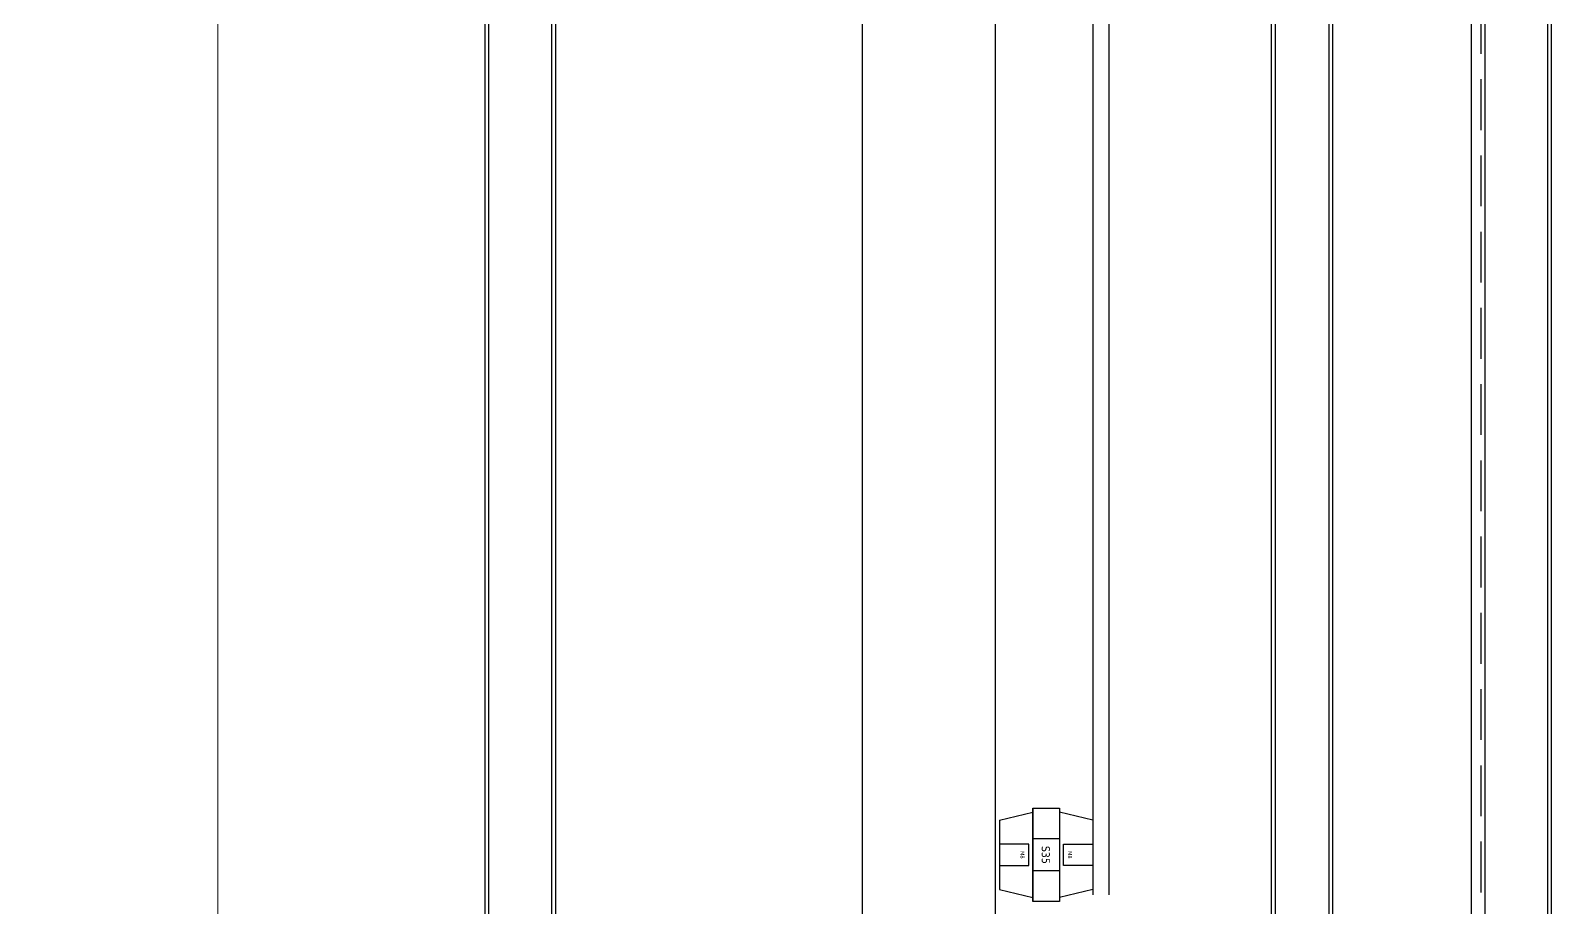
# Model space of a CAD drawing. Header units: millimetres. Extents: x 28713 to 59118, y -54378 to -19615.
# Drawn here: x 38772 to 39342, y -35874 to -35545 of the extents above; entities that cross this region are included whole.
import ezdxf

# ---------------------------------------------------------------- set-up
doc = ezdxf.new("R2010")
doc.units = ezdxf.units.MM
doc.header["$LTSCALE"] = 3
doc.linetypes.add('HIDDEN', pattern=[9.525, 6.35, -3.175])
doc.layers.add('@.VISIBLE', color=7, linetype='Continuous')
doc.layers.add('dim', color=7, linetype='Continuous')
doc.styles.add('Ann_w01', font='romans.shx', dxfattribs={"width": 0.6, "bigfont": 'chineset.shx'})
doc.styles.get("Standard").update_dxf_attribs({"font": 'arial.ttf'})
doc.dimstyles.new('Dim 01_SC25', dxfattribs={"dimscale": 25, "dimtxt": 2, "dimasz": 1.3, "dimexe": 0.5, "dimexo": 0.5, "dimgap": 0.5, "dimtad": 1, "dimdec": 1, "dimzin": 12, "dimdsep": 46, "dimtxsty": 'Ann_w01', "dimblk": 'OPEN30', "dimcen": 1.5, "dimclrd": 6, "dimclre": 6, "dimclrt": 3, "dimadec": 1, "dimazin": 3, "dimtm": 1e-09, "dimtfac": 1, "dimtdec": 1, "dimtmove": 0, "dimatfit": 3, "dimldrblk": 'OPEN30', "dimfxl": 1, "dimtolj": 1, "dimlwd": 20, "dimlwe": 20, "dimarcsym": 0})

# ---------------------------------------------------------------- blocks, each defined once
blk = doc.blocks.new('_Open30')
at = {"color": 0, "linetype": 'ByBlock', "lineweight": -2}
for p, q in [((-1, 0.268), (0, 0)), ((0, 0), (-1, -0.268)), ((0, 0), (-1, 0))]:
    blk.add_line(p, q, dxfattribs=at)
blk = doc.blocks.new('*D246')
at = {"layer": 'Defpoints', "color": 0, "transparency": 16777216}
for p in [(38842.42, -34466.3), (38942.42, -34466.3), (38942.42, -36166.3)]:
    blk.add_point(p, dxfattribs=at)
at = {"layer": 'dim', "color": 6, "lineweight": 20, "transparency": 16777216}
for p, q in [((38929.92, -34466.3), (38829.92, -34466.3)), ((38842.42, -36133.8), (38842.42, -34498.8)), ((38929.92, -36166.3), (38829.92, -36166.3))]:
    blk.add_line(p, q, dxfattribs=at)
at = {"layer": 'dim', "color": 6, "lineweight": 20, "transparency": 16777216, "xscale": 32.5, "yscale": 32.5, "zscale": 32.5}
for p, rotation in [((38842.42, -34466.3), 90), ((38842.42, -36166.3), 270)]:
    blk.add_blockref('_Open30', p, dxfattribs=dict(at, rotation=rotation))
at = {"layer": 'dim', "color": 3, "transparency": 16777216, "insert": (38804.92, -35316.3), "char_height": 50, "attachment_point": 5, "rotation": 90, "style": 'Ann_w01'}
blk.add_mtext('\\A1;1700', dxfattribs=at)

msp = doc.modelspace()

# ---------------------------------------------------------------- linework, layer by layer
at = {"color": 6}
for p, q in [((39312.42, -36024.3), (39312.42, -34508.3)), ((39237.42, -36005.8), (39237.42, -34526.8)), ((39238.92, -36005.8), (39238.92, -34526.8))]:
    msp.add_line(p, q, dxfattribs=at)
at = {"linetype": 'HIDDEN'}
msp.add_line((39315.92, -34506.3), (39315.92, -36026.3), dxfattribs=at)
for p, q in [((39317.42, -34506.3), (39317.42, -36026.3)), ((38967.42, -34531.3), (38967.42, -36001.3)), ((38968.92, -34531.3), (38968.92, -36001.3))]:
    msp.add_line(p, q)
at = {"color": 1}
for p, q in [((39147.92, -35836.8), (39147.92, -35871.8)), ((39147.92, -35836.8), (39157.92, -35836.8)), ((39147.92, -35871.8), (39147.92, -35836.8)), ((39157.92, -35836.8), (39157.92, -35871.8)), ((39135.42, -35841.3), (39147.92, -35838.3)), ((39135.42, -35841.3), (39135.42, -35867.3)), ((39147.92, -35838.3), (39147.92, -35870.3)), ((39170.42, -35841.3), (39157.92, -35838.3)), ((39157.92, -35838.3), (39157.92, -35870.3)), ((39170.42, -35841.3), (39170.42, -35867.3)), ((39157.92, -35848.3), (39147.92, -35848.3)), ((39157.92, -35860.3), (39147.92, -35860.3)), ((39135.42, -35867.3), (39147.92, -35870.3)), ((39157.92, -35871.8), (39147.92, -35871.8)), ((39170.42, -35867.3), (39157.92, -35870.3))]:
    msp.add_line(p, q, dxfattribs=at)
at = {"color": 4}
for points in [[(39340.92, -36064.8), (39320.92, -36064.8), (39320.92, -36051.3), (39319.42, -36051.3), (39319.42, -36066.3), (39342.42, -36066.3), (39342.42, -34466.3), (39319.42, -34466.3), (39319.42, -34481.3), (39320.92, -34481.3), (39320.92, -34467.8), (39340.92, -34467.8)], [(38965.42, -36023.3), (38943.92, -36023.3), (38943.92, -34509.3), (38965.42, -34509.3), (38965.42, -34507.8), (38942.42, -34507.8), (38942.42, -36024.8), (38965.42, -36024.8)], [(39258.92, -36012.8), (39241.92, -36012.8), (39241.92, -36002.3), (39240.42, -36002.3), (39240.42, -36014.3), (39260.42, -36014.3), (39260.42, -34518.3), (39240.42, -34518.3), (39240.42, -34530.3), (39241.92, -34530.3), (39241.92, -34519.8), (39258.92, -34519.8)]]:
    msp.add_lwpolyline(points, close=True, dxfattribs=at)
at = {"color": 1}
for points in [[(39186.92, -35154.8), (39186.92, -35189.8), (39170.42, -35212.31), (39170.42, -35869.3)], [(39186.92, -35154.8), (39186.92, -35189.8), (39170.42, -35212.31), (39170.42, -35869.3)], [(39192.92, -35154.8), (39192.92, -35191.77), (39176.42, -35214.27), (39176.42, -35869.3)], [(39192.92, -35154.8), (39192.92, -35191.77), (39176.42, -35214.27), (39176.42, -35869.3)]]:
    msp.add_lwpolyline(points, dxfattribs=at)
for points in [[(39135.42, -35850.3), (39135.42, -35858.3), (39146.42, -35858.3), (39146.42, -35850.3)], [(39170.42, -35850.3), (39170.42, -35858.3), (39159.42, -35858.3), (39159.42, -35850.3)]]:
    msp.add_lwpolyline(points, close=True, dxfattribs=at)
at = {"layer": '@.VISIBLE', "color": 8}
msp.add_lwpolyline([(39083.92, -36059.8), (39133.92, -36059.8), (39133.92, -34472.8), (39083.92, -34472.8)], close=True, dxfattribs=at)

# ---------------------------------------------------------------- texts
at = {"color": 1, "width": 30.0978, "attachment_point": 5, "rotation": 270}
for s, insert, char_height in [('{\\fTahoma|b0|i0|c0|p34;M8}', (39144.02, -35854.3), 1.5), ('{\\fTahoma|b0|i0|c0|p34;S35}', (39152.76, -35854.3), 3), ('{\\fTahoma|b0|i0|c0|p34;M8}', (39161.82, -35854.3), 1.5)]:
    msp.add_mtext(s, dxfattribs=dict(at, insert=insert, char_height=char_height))

# ---------------------------------------------------------------- dimensions: what is measured, and where the dimension line sits
at = {"layer": 'dim'}
dim = msp.add_linear_dim(base=(38842.42, -34466.3), p1=(38942.42, -36166.3), p2=(38942.42, -34466.3), angle=90, dimstyle='Dim 01_SC25', dxfattribs=at)
dim.commit()
dim.dimension.update_dxf_attribs({"geometry": '*D246', "text_midpoint": (38804.92, -35316.3)})

doc.saveas('drawing.dxf')
